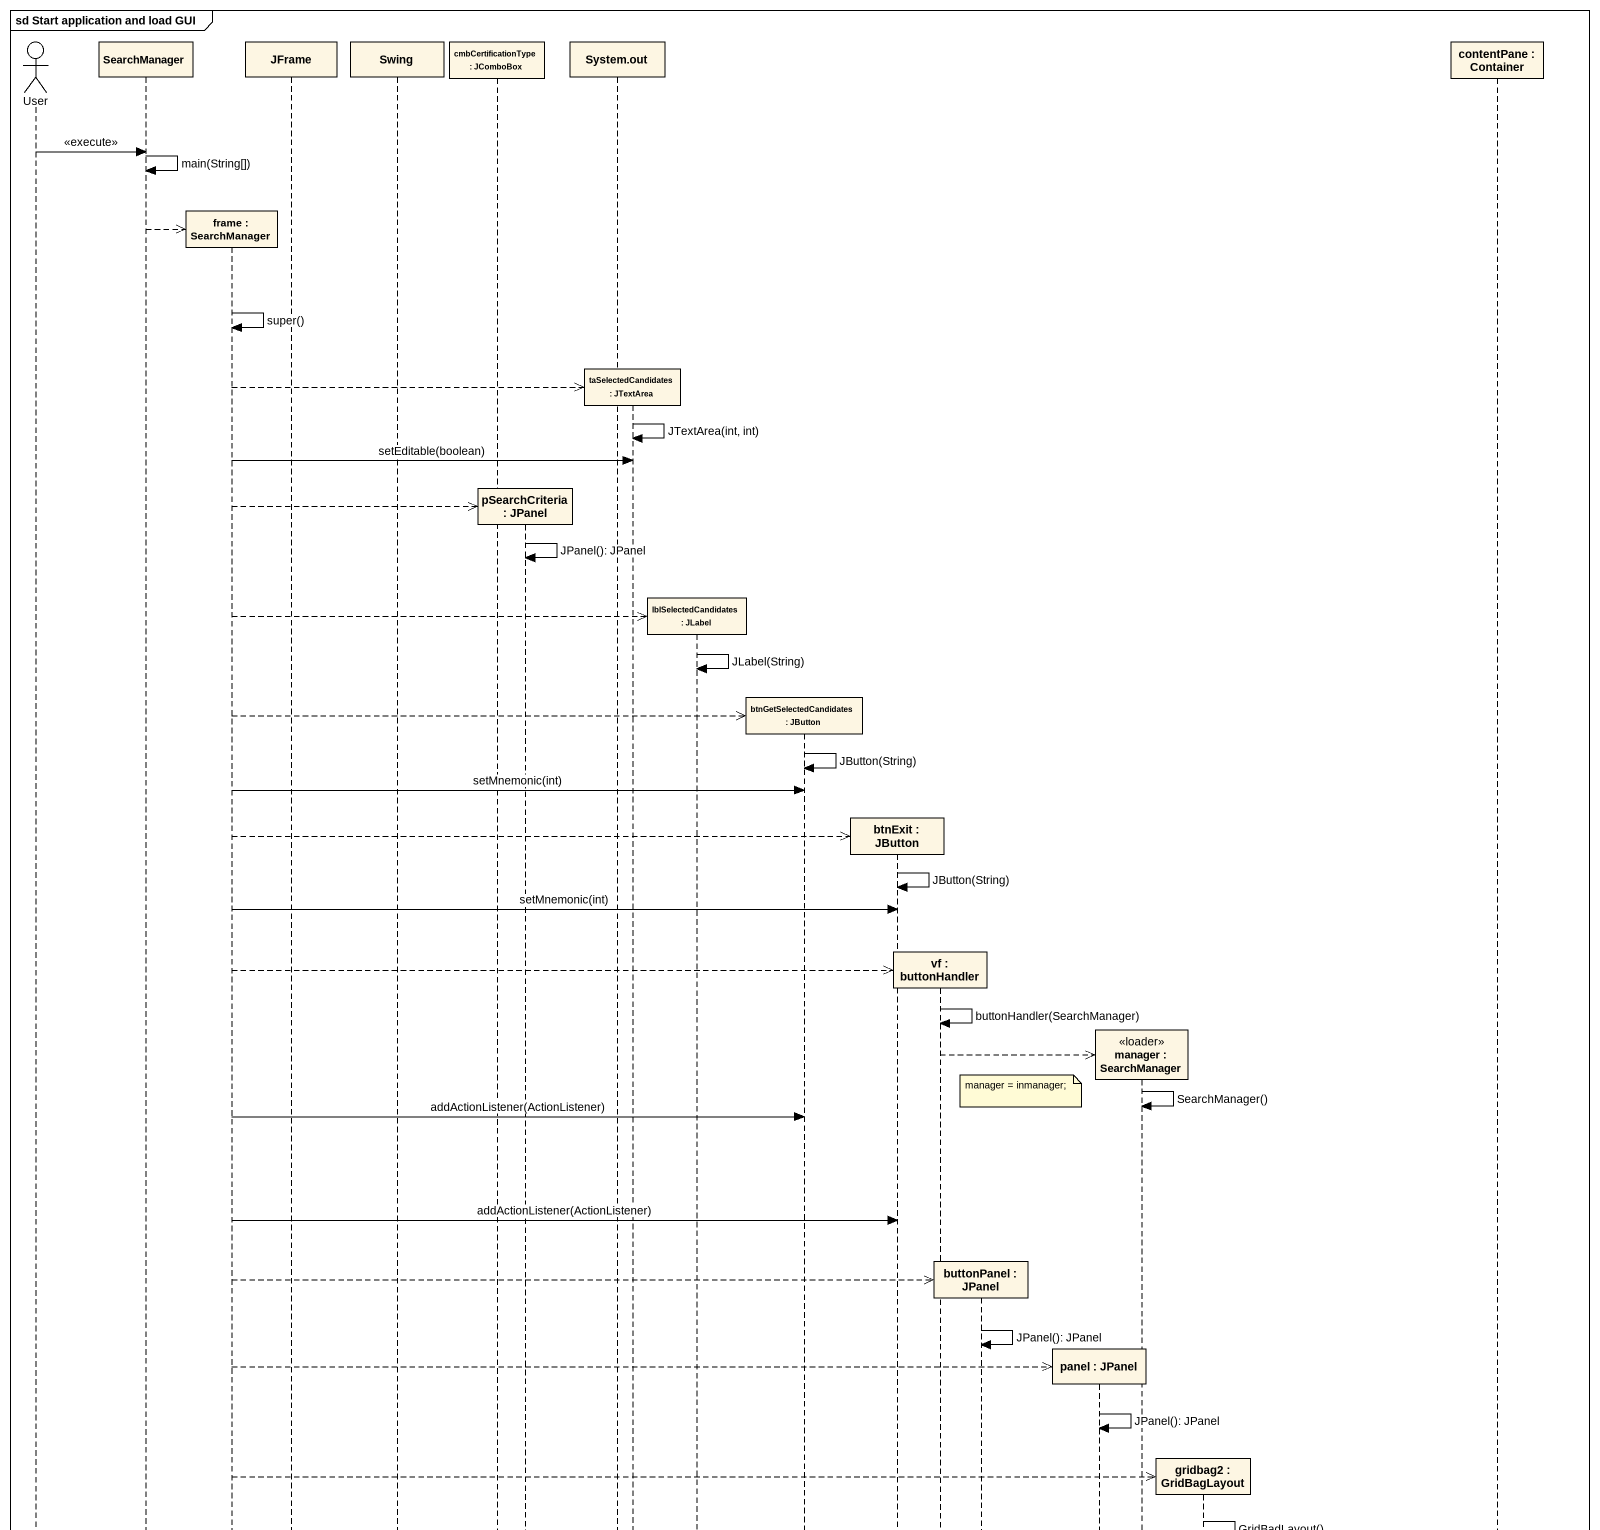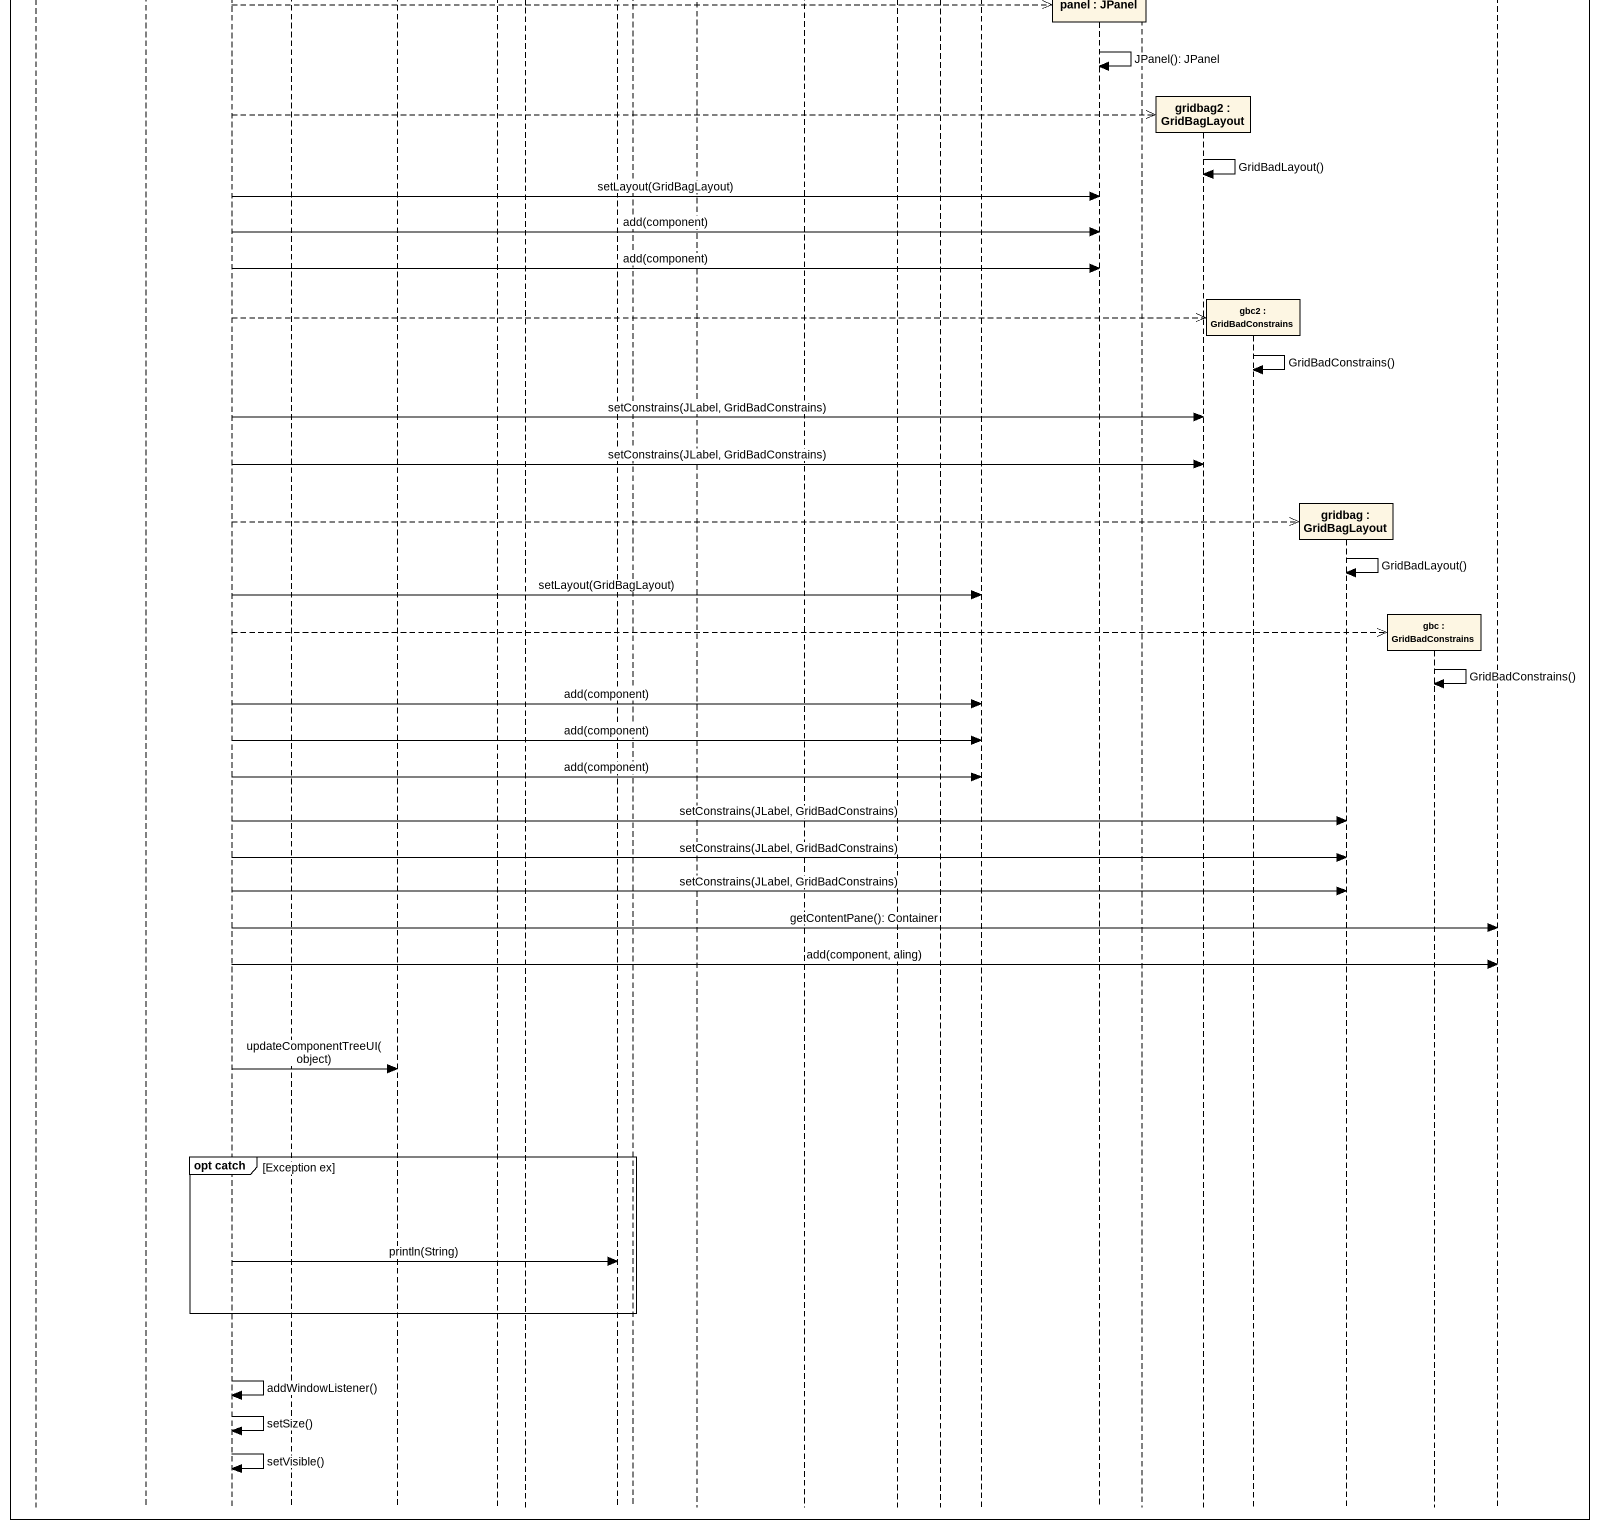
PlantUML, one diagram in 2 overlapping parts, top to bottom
@startuml
mainframe sd Start application and load GUI
hide footbox
actor User
participant SearchManager
participant "frame : SearchManager" as frame_
participant JFrame
participant Swing
participant "cmbCertificationType : JComboBox" as cmbCertificationType
participant "pSearchCriteria : JPanel" as pSearchCriteria
participant "System.out" as System_out
participant "taSelectedCandidates : JTextArea" as taSelectedCandidates
participant "lblSelectedCandidates : JLabel" as lblSelectedCandidates
participant "btnGetSelectedCandidates : JButton" as btnGetSelectedCandidates
participant "btnExit : JButton" as btnExit
participant "vf : buttonHandler" as vf
participant "buttonPanel : JPanel" as buttonPanel
participant "panel : JPanel" as panel
participant "manager : SearchManager" as manager <<loader>>
participant "gridbag2 : GridBagLayout" as gridbag2
participant "gbc2 : GridBadConstrains" as gbc2
participant "gridbag : GridBagLayout" as gridbag
participant "gbc : GridBadConstrains" as gbc
participant "contentPane : Container" as contentPane

User -> SearchManager : <<execute>>
SearchManager -> SearchManager : main(String[])
SearchManager -->> frame_ **
frame_ -> frame_ : super()
frame_ -->> taSelectedCandidates **
taSelectedCandidates -> taSelectedCandidates : JTextArea(int, int)
frame_ -> taSelectedCandidates : setEditable(boolean)
frame_ -->> pSearchCriteria **
pSearchCriteria -> pSearchCriteria : JPanel(): JPanel
frame_ -->> lblSelectedCandidates **
lblSelectedCandidates -> lblSelectedCandidates : JLabel(String)
frame_ -->> btnGetSelectedCandidates **
btnGetSelectedCandidates -> btnGetSelectedCandidates : JButton(String)
frame_ -> btnGetSelectedCandidates : setMnemonic(int)
frame_ -->> btnExit **
btnExit -> btnExit : JButton(String)
frame_ -> btnExit : setMnemonic(int)
frame_ -->> vf **
vf -> vf : buttonHandler(SearchManager)
vf -->> manager **
note over buttonPanel : manager = inmanager;
manager -> manager : SearchManager()
frame_ -> btnGetSelectedCandidates : addActionListener(ActionListener)
frame_ -> btnExit : addActionListener(ActionListener)
frame_ -->> buttonPanel **
buttonPanel -> buttonPanel : JPanel(): JPanel
frame_ -->> panel **
panel -> panel : JPanel(): JPanel
frame_ -->> gridbag2 **
gridbag2 -> gridbag2 : GridBadLayout()
frame_ -> panel : setLayout(GridBagLayout)
frame_ -> panel : add(component)
frame_ -> panel : add(component)
frame_ -->> gbc2 **
gbc2 -> gbc2 : GridBadConstrains()
frame_ -> gridbag2 : setConstrains(JLabel, GridBadConstrains)
frame_ -> gridbag2 : setConstrains(JLabel, GridBadConstrains)
frame_ -->> gridbag **
gridbag -> gridbag : GridBadLayout()
frame_ -> buttonPanel : setLayout(GridBagLayout)
frame_ -->> gbc **
gbc -> gbc : GridBadConstrains()
frame_ -> buttonPanel : add(component)
frame_ -> buttonPanel : add(component)
frame_ -> buttonPanel : add(component)
frame_ -> gridbag : setConstrains(JLabel, GridBadConstrains)
frame_ -> gridbag : setConstrains(JLabel, GridBadConstrains)
frame_ -> gridbag : setConstrains(JLabel, GridBadConstrains)
frame_ -> contentPane : getContentPane(): Container
frame_ -> contentPane : add(component, aling)
frame_ -> Swing : updateComponentTreeUI(object)
group opt catch [Exception ex]
  frame_ -> System_out : println(String)
end
frame_ -> frame_ : addWindowListener()
frame_ -> frame_ : setSize()
frame_ -> frame_ : setVisible()
@enduml
